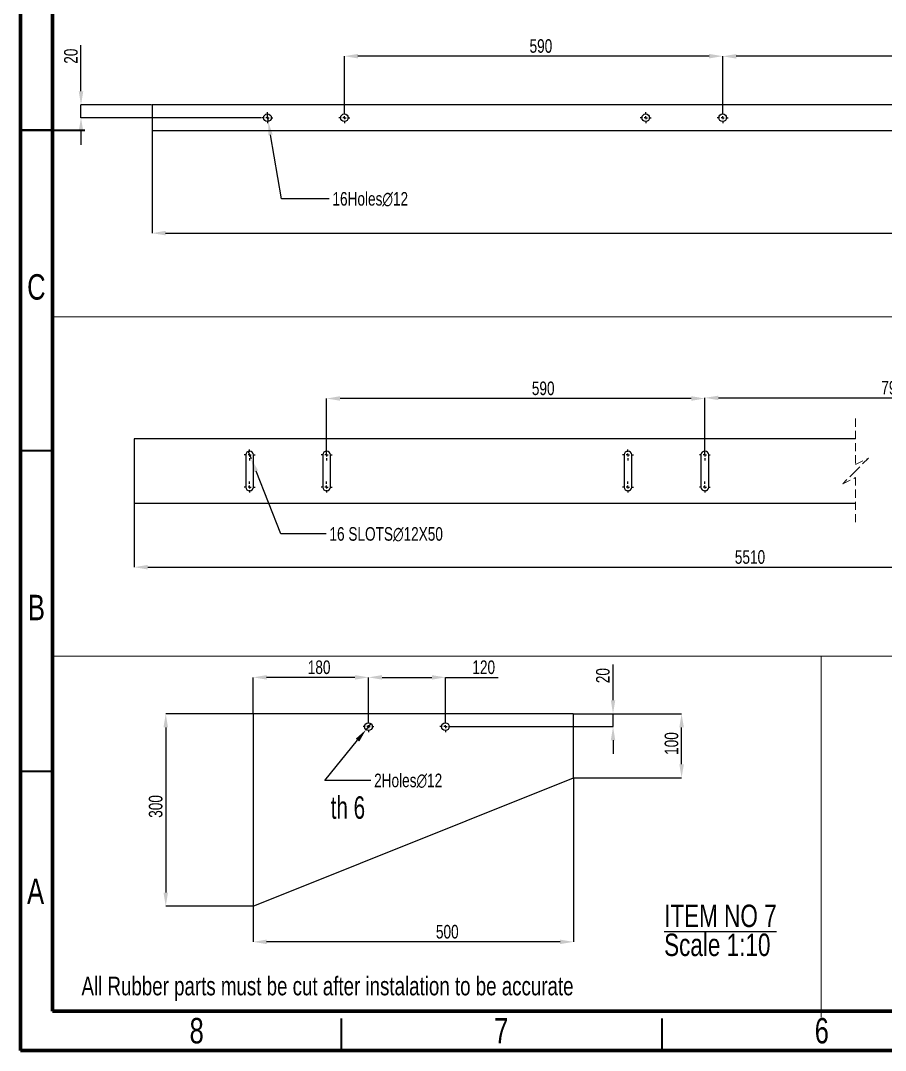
# Model space of a CAD drawing. Header units: millimetres. Extents: x 41 to 1868, y -696 to 319.
# Drawn here: x 46.3 to 181.2, y -316.7 to -156.1 of the extents above; entities that cross this region are included whole.
import ezdxf

# ---------------------------------------------------------------- set-up
doc = ezdxf.new("R2010")
doc.units = ezdxf.units.MM
doc.header["$PDSIZE"] = -1
doc.linetypes.add('HIDDEN', pattern=[1.905, 1.27, -0.635])
doc.layers.add('FORMAT', color=7, linetype='Continuous')
doc.styles.add('SLDTEXTSTYLE0', font='TXT', dxfattribs={"width": 0.75})
doc.styles.add('SLDTEXTSTYLE10', font='TXT', dxfattribs={"width": 0.6875})
doc.dimstyles.new('SLDDIMSTYLE17', dxfattribs={"dimtxt": 2.116667, "dimasz": 2.116667, "dimexe": 0, "dimexo": 0.625, "dimgap": 0.529167, "dimtad": 1, "dimdec": 0, "dimlfac": 10, "dimrnd": 1e-09, "dimzin": 12, "dimtxsty": 'SLDTEXTSTYLE0', "dimsah": 1, "dimcen": 2.5, "dimazin": 3, "dimtfac": 1, "dimtdec": 0, "dimtmove": 0, "dimatfit": 3, "dimfrac": 2, "dimtzin": 12})
doc.dimstyles.new('SLDDIMSTYLE18', dxfattribs={"dimtxt": 2.116667, "dimasz": 2.116667, "dimexe": 0, "dimexo": 0.625, "dimgap": 0.529167, "dimtad": 1, "dimdec": 0, "dimlfac": 10, "dimrnd": 1e-09, "dimzin": 12, "dimtxsty": 'SLDTEXTSTYLE0', "dimblk1": 'NONE', "dimsah": 1, "dimcen": 0, "dimazin": 3, "dimtfac": 1, "dimtdec": 0, "dimtmove": 0, "dimatfit": 3, "dimldrblk": 'NONE', "dimfrac": 2, "dimtzin": 12})
doc.dimstyles.new('SLDDIMSTYLE20', dxfattribs={"dimtxt": 2.116667, "dimasz": 2.116667, "dimexe": 0, "dimexo": 0.625, "dimgap": 0.529167, "dimtad": 1, "dimdec": 0, "dimlfac": 10, "dimrnd": 1e-09, "dimzin": 12, "dimtxsty": 'SLDTEXTSTYLE0', "dimblk1": 'NONE', "dimsah": 1, "dimcen": 0, "dimazin": 3, "dimtfac": 1, "dimtdec": 0, "dimtmove": 0, "dimatfit": 3, "dimldrblk": 'NONE', "dimfrac": 2, "dimtzin": 12})
doc.dimstyles.new('SLDDIMSTYLE4', dxfattribs={"dimtxt": 2.116667, "dimasz": 2.116667, "dimexe": 0, "dimexo": 0.625, "dimgap": 0.529167, "dimtad": 1, "dimdec": 0, "dimlfac": 10, "dimrnd": 1e-09, "dimzin": 12, "dimtxsty": 'SLDTEXTSTYLE0', "dimsah": 1, "dimcen": 2.5, "dimazin": 3, "dimtfac": 1, "dimtdec": 0, "dimtmove": 0, "dimatfit": 0, "dimfrac": 2, "dimtzin": 12})

# ---------------------------------------------------------------- blocks, each defined once
blk = doc.blocks.new('SW_NOTE_0_41')
at = {"layer": 'FORMAT', "color": 0, "char_height": 3.5, "attachment_point": 1, "style": 'SLDTEXTSTYLE0'}
for s, insert in [('\\LITEM NO 7', (0, 4.51)), ('Scale 1:10', (0, -0.01))]:
    blk.add_mtext(s, dxfattribs=dict(at, insert=insert))
blk = doc.blocks.new('*D820')
at = {"layer": 'Defpoints', "color": 0}
for p in [(66.84, -173.21), (316.89, -173.21), (316.89, -189.21)]:
    blk.add_point(p, dxfattribs=at)
at = {"layer": 'FORMAT', "color": 0, "lineweight": -2}
for p, q in [((66.84, -173.27), (66.84, -189.21)), ((316.89, -173.27), (316.89, -189.21)), ((68.96, -189.21), (314.77, -189.21))]:
    blk.add_line(p, q, dxfattribs=at)
at = {"layer": 'FORMAT', "color": 0}
for points in [[(68.96, -188.85), (68.96, -189.56), (66.84, -189.21)], [(314.77, -188.85), (314.77, -189.56), (316.89, -189.21)]]:
    blk.add_solid(points, dxfattribs=at)
at = {"layer": 'FORMAT', "color": 0, "insert": (204.74, -186.56), "char_height": 2.117, "attachment_point": 2, "style": 'SLDTEXTSTYLE0'}
blk.add_mtext('\\A1;5510', dxfattribs=at)
blk = doc.blocks.new('*D824')
at = {"layer": 'Defpoints', "color": 0}
for p in [(96.84, -161.61), (96.84, -170.36), (155.84, -170.36)]:
    blk.add_point(p, dxfattribs=at)
at = {"layer": 'FORMAT', "color": 0, "lineweight": -2}
for p, q in [((96.84, -170.29), (96.84, -161.61)), ((153.73, -161.61), (98.96, -161.61)), ((155.84, -170.29), (155.84, -161.61))]:
    blk.add_line(p, q, dxfattribs=at)
at = {"layer": 'FORMAT', "color": 0}
for points in [[(98.96, -161.25), (98.96, -161.96), (96.84, -161.61)], [(153.73, -161.25), (153.73, -161.96), (155.84, -161.61)]]:
    blk.add_solid(points, dxfattribs=at)
at = {"layer": 'FORMAT', "color": 0, "insert": (127.49, -158.96), "char_height": 2.117, "attachment_point": 2, "style": 'SLDTEXTSTYLE0'}
blk.add_mtext('\\A1;590', dxfattribs=at)
blk = doc.blocks.new('*D825')
at = {"layer": 'Defpoints', "color": 0}
for p in [(84.74, -170.62), (84.95, -171.8)]:
    blk.add_point(p, dxfattribs=at)
at = {"layer": 'FORMAT', "color": 0, "lineweight": -2}
for p, q in [((84.74, -170.62), (84.95, -171.8)), ((87.02, -183.86), (85.3, -173.88)), ((94.45, -183.86), (87.02, -183.86))]:
    blk.add_line(p, q, dxfattribs=at)
at = {"layer": 'FORMAT', "color": 0}
blk.add_solid([(85.65, -173.82), (84.96, -173.94), (84.95, -171.8)], dxfattribs=at)
at = {"layer": 'FORMAT', "color": 0, "insert": (94.98, -182.8), "char_height": 2.1167, "attachment_point": 1, "style": 'SLDTEXTSTYLE0'}
blk.add_mtext('\\A1;16Holes∅12', dxfattribs=at)
blk = doc.blocks.new('_None')
blk = doc.blocks.new('*D826')
at = {"layer": 'Defpoints', "color": 0}
for p in [(55.76, -169.21), (66.84, -169.21), (83.99, -171.21)]:
    blk.add_point(p, dxfattribs=at)
at = {"layer": 'FORMAT', "color": 0, "lineweight": -2}
for p, q in [((55.76, -167.09), (55.76, -159.89)), ((66.78, -169.21), (55.76, -169.21)), ((55.76, -171.21), (55.76, -169.21)), ((83.93, -171.21), (55.76, -171.21)), ((55.76, -173.32), (55.76, -175.44))]:
    blk.add_line(p, q, dxfattribs=at)
at = {"layer": 'FORMAT', "color": 0}
for points in [[(55.41, -167.09), (56.12, -167.09), (55.76, -169.21)], [(55.41, -173.32), (56.12, -173.32), (55.76, -171.21)]]:
    blk.add_solid(points, dxfattribs=at)
at = {"layer": 'FORMAT', "color": 0, "insert": (53.12, -161.61), "char_height": 2.117, "attachment_point": 2, "rotation": 90, "style": 'SLDTEXTSTYLE0'}
blk.add_mtext('\\A1;20', dxfattribs=at)
blk = doc.blocks.new('*D828')
at = {"layer": 'Defpoints', "color": 0}
for p in [(155.84, -161.63), (155.84, -170.36), (249.89, -171.21)]:
    blk.add_point(p, dxfattribs=at)
at = {"layer": 'FORMAT', "color": 0, "lineweight": -2}
for p, q in [((155.84, -170.29), (155.84, -161.63)), ((247.77, -161.63), (157.96, -161.63)), ((249.89, -171.14), (249.89, -161.63))]:
    blk.add_line(p, q, dxfattribs=at)
at = {"layer": 'FORMAT', "color": 0}
for points in [[(157.96, -161.28), (157.96, -161.99), (155.84, -161.63)], [(247.77, -161.28), (247.77, -161.99), (249.89, -161.63)]]:
    blk.add_solid(points, dxfattribs=at)
at = {"layer": 'FORMAT', "color": 0, "insert": (203.81, -158.99), "char_height": 2.1167, "attachment_point": 2, "style": 'SLDTEXTSTYLE0'}
blk.add_mtext('\\A1;790X5=3950', dxfattribs=at)
blk = doc.blocks.new('SW_CENTERMARKSYMBOL_48')
at = {"layer": 'FORMAT', "color": 0}
for p, q in [((-0.5, 0), (-0.85, 0)), ((0, 0), (-0.25, 0)), ((0, 0.5), (0, 0.85)), ((0, 0), (0, 0.25)), ((0, 0), (0, -0.25)), ((0, 0), (0.25, 0)), ((0.5, 0), (0.85, 0)), ((0, -0.5), (0, -0.85))]:
    blk.add_line(p, q, dxfattribs=at)
blk = doc.blocks.new('SW_CENTERMARKSYMBOL_49')
at = {"layer": 'FORMAT', "color": 0}
for p, q in [((-0.5, 0), (-0.85, 0)), ((0, 0), (-0.25, 0)), ((0, 0.5), (0, 0.85)), ((0, 0), (0, 0.25)), ((0, 0), (0, -0.25)), ((0, 0), (0.25, 0)), ((0.5, 0), (0.85, 0)), ((0, -0.5), (0, -0.85))]:
    blk.add_line(p, q, dxfattribs=at)
blk = doc.blocks.new('SW_CENTERMARKSYMBOL_52')
at = {"layer": 'FORMAT', "color": 0}
for p, q in [((-0.5, 0), (-0.85, 0)), ((0, 0), (-0.25, 0)), ((0, 0.5), (0, 0.85)), ((0, 0), (0, 0.25)), ((0, 0), (0, -0.25)), ((0, 0), (0.25, 0)), ((0.5, 0), (0.85, 0)), ((0, -0.5), (0, -0.85))]:
    blk.add_line(p, q, dxfattribs=at)
blk = doc.blocks.new('SW_CENTERMARKSYMBOL_53')
at = {"layer": 'FORMAT', "color": 0}
for p, q in [((-0.5, 0), (-0.85, 0)), ((0, 0), (-0.25, 0)), ((0, 0.5), (0, 0.85)), ((0, 0), (0, 0.25)), ((0, 0), (0, -0.25)), ((0, 0), (0.25, 0)), ((0.5, 0), (0.85, 0)), ((0, -0.5), (0, -0.85))]:
    blk.add_line(p, q, dxfattribs=at)
blk = doc.blocks.new('*D832')
at = {"layer": 'Defpoints', "color": 0}
for p in [(94.06, -215), (94.06, -223.81), (153.06, -223.81)]:
    blk.add_point(p, dxfattribs=at)
at = {"layer": 'FORMAT', "color": 0, "lineweight": -2}
for p, q in [((94.06, -223.74), (94.06, -215)), ((150.94, -215), (96.18, -215)), ((153.06, -223.74), (153.06, -215))]:
    blk.add_line(p, q, dxfattribs=at)
at = {"layer": 'FORMAT', "color": 0}
for points in [[(96.18, -214.64), (96.18, -215.35), (94.06, -215)], [(150.94, -214.64), (150.94, -215.35), (153.06, -215)]]:
    blk.add_solid(points, dxfattribs=at)
at = {"layer": 'FORMAT', "color": 0, "insert": (127.85, -212.35), "char_height": 2.117, "attachment_point": 2, "style": 'SLDTEXTSTYLE0'}
blk.add_mtext('\\A1;590', dxfattribs=at)
blk = doc.blocks.new('*D833')
at = {"layer": 'Defpoints', "color": 0}
for p in [(81.84, -223.25), (82.28, -224.36)]:
    blk.add_point(p, dxfattribs=at)
at = {"layer": 'FORMAT', "color": 0, "lineweight": -2}
for p, q in [((81.84, -223.25), (82.28, -224.36)), ((86.92, -236.12), (83.06, -226.33)), ((93.98, -236.12), (86.92, -236.12))]:
    blk.add_line(p, q, dxfattribs=at)
at = {"layer": 'FORMAT', "color": 0}
blk.add_solid([(83.38, -226.2), (82.73, -226.46), (82.28, -224.36)], dxfattribs=at)
at = {"layer": 'FORMAT', "color": 0, "insert": (94.51, -235.06), "char_height": 2.1167, "attachment_point": 1, "style": 'SLDTEXTSTYLE0'}
blk.add_mtext('\\A1;16 SLOTS∅12X50', dxfattribs=at)
blk = doc.blocks.new('*D834')
at = {"layer": 'Defpoints', "color": 0}
for p in [(64.06, -231.31), (289.22, -231.31), (289.22, -241.31)]:
    blk.add_point(p, dxfattribs=at)
at = {"layer": 'FORMAT', "color": 0, "lineweight": -2}
for p, q in [((64.06, -231.37), (64.06, -241.31)), ((289.22, -231.37), (289.22, -241.31)), ((66.18, -241.31), (287.1, -241.31))]:
    blk.add_line(p, q, dxfattribs=at)
at = {"layer": 'FORMAT', "color": 0}
for points in [[(66.18, -240.95), (66.18, -241.66), (64.06, -241.31)], [(287.1, -240.95), (287.1, -241.66), (289.22, -241.31)]]:
    blk.add_solid(points, dxfattribs=at)
at = {"layer": 'FORMAT', "color": 0, "insert": (160.1, -238.66), "char_height": 2.117, "attachment_point": 2, "style": 'SLDTEXTSTYLE0'}
blk.add_mtext('\\A1;5510', dxfattribs=at)
blk = doc.blocks.new('*D835')
at = {"layer": 'Defpoints', "color": 0}
for p in [(222.22, -214.9), (153.06, -223.81), (222.22, -223.81)]:
    blk.add_point(p, dxfattribs=at)
at = {"layer": 'FORMAT', "color": 0, "lineweight": -2}
for p, q in [((153.06, -223.74), (153.06, -214.9)), ((155.18, -214.9), (220.1, -214.9)), ((222.22, -223.74), (222.22, -214.9))]:
    blk.add_line(p, q, dxfattribs=at)
at = {"layer": 'FORMAT', "color": 0}
for points in [[(155.18, -214.55), (155.18, -215.25), (153.06, -214.9)], [(220.1, -214.55), (220.1, -215.25), (222.22, -214.9)]]:
    blk.add_solid(points, dxfattribs=at)
at = {"layer": 'FORMAT', "color": 0, "insert": (186.63, -212.25), "char_height": 2.1167, "attachment_point": 2, "style": 'SLDTEXTSTYLE0'}
blk.add_mtext('\\A1;790X5=3950', dxfattribs=at)
blk = doc.blocks.new('SW_CENTERMARKSYMBOL_54')
at = {"layer": 'FORMAT', "color": 0}
for p, q in [((-0.5, 5), (-0.85, 5)), ((0, 5), (-0.25, 5)), ((0, 5.5), (0, 5.85)), ((0, 5), (0, 5.25)), ((0, 5), (0, 4.75)), ((0, 5), (0.25, 5)), ((0.5, 5), (0.85, 5)), ((0, 4.5), (0, 4.15)), ((-0.5, 0), (-0.85, 0)), ((0, 0), (-0.25, 0)), ((0, 0.5), (0, 0.85)), ((0, 0), (0, 0.25)), ((0, 0), (0, -0.25)), ((0, 0), (0.25, 0)), ((0.5, 0), (0.85, 0)), ((0, -0.5), (0, -0.85))]:
    blk.add_line(p, q, dxfattribs=at)
blk = doc.blocks.new('SW_CENTERMARKSYMBOL_55')
at = {"layer": 'FORMAT', "color": 0}
for p, q in [((-0.5, 5), (-0.85, 5)), ((0, 5), (-0.25, 5)), ((0, 5.5), (0, 5.85)), ((0, 5), (0, 5.25)), ((0, 5), (0, 4.75)), ((0, 5), (0.25, 5)), ((0.5, 5), (0.85, 5)), ((0, 4.5), (0, 4.15)), ((-0.5, 0), (-0.85, 0)), ((0, 0), (-0.25, 0)), ((0, 0.5), (0, 0.85)), ((0, 0), (0, 0.25)), ((0, 0), (0, -0.25)), ((0, 0), (0.25, 0)), ((0.5, 0), (0.85, 0)), ((0, -0.5), (0, -0.85))]:
    blk.add_line(p, q, dxfattribs=at)
blk = doc.blocks.new('SW_CENTERMARKSYMBOL_56')
at = {"layer": 'FORMAT', "color": 0}
for p, q in [((-0.5, 5), (-0.85, 5)), ((0, 5), (-0.25, 5)), ((0, 5.5), (0, 5.85)), ((0, 5), (0, 5.25)), ((0, 5), (0, 4.75)), ((0, 5), (0.25, 5)), ((0.5, 5), (0.85, 5)), ((0, 4.5), (0, 4.15)), ((-0.5, 0), (-0.85, 0)), ((0, 0), (-0.25, 0)), ((0, 0.5), (0, 0.85)), ((0, 0), (0, 0.25)), ((0, 0), (0, -0.25)), ((0, 0), (0.25, 0)), ((0.5, 0), (0.85, 0)), ((0, -0.5), (0, -0.85))]:
    blk.add_line(p, q, dxfattribs=at)
blk = doc.blocks.new('SW_CENTERMARKSYMBOL_57')
at = {"layer": 'FORMAT', "color": 0}
for p, q in [((-0.5, 5), (-0.85, 5)), ((0, 5), (-0.25, 5)), ((0, 5.5), (0, 5.85)), ((0, 5), (0, 5.25)), ((0, 5), (0, 4.75)), ((0, 5), (0.25, 5)), ((0.5, 5), (0.85, 5)), ((0, 4.5), (0, 4.15)), ((-0.5, 0), (-0.85, 0)), ((0, 0), (-0.25, 0)), ((0, 0.5), (0, 0.85)), ((0, 0), (0, 0.25)), ((0, 0), (0, -0.25)), ((0, 0), (0.25, 0)), ((0.5, 0), (0.85, 0)), ((0, -0.5), (0, -0.85))]:
    blk.add_line(p, q, dxfattribs=at)
blk = doc.blocks.new('*D855')
at = {"layer": 'Defpoints', "color": 0}
for p in [(82.6, -264.17), (68.98, -294.17), (82.6, -294.17)]:
    blk.add_point(p, dxfattribs=at)
at = {"layer": 'FORMAT', "color": 0, "lineweight": -2}
for p, q in [((82.54, -264.17), (68.98, -264.17)), ((68.98, -266.29), (68.98, -292.05)), ((82.54, -294.17), (68.98, -294.17))]:
    blk.add_line(p, q, dxfattribs=at)
at = {"layer": 'FORMAT', "color": 0}
for points in [[(68.63, -266.29), (69.33, -266.29), (68.98, -264.17)], [(68.63, -292.05), (69.33, -292.05), (68.98, -294.17)]]:
    blk.add_solid(points, dxfattribs=at)
at = {"layer": 'FORMAT', "color": 0, "insert": (66.34, -278.62), "char_height": 2.117, "attachment_point": 2, "rotation": 90, "style": 'SLDTEXTSTYLE0'}
blk.add_mtext('\\A1;300', dxfattribs=at)
blk = doc.blocks.new('*D856')
at = {"layer": 'Defpoints', "color": 0}
for p in [(132.6, -274.17), (82.6, -294.17), (82.6, -299.74)]:
    blk.add_point(p, dxfattribs=at)
at = {"layer": 'FORMAT', "color": 0, "lineweight": -2}
for p, q in [((132.6, -274.23), (132.6, -299.74)), ((82.6, -294.23), (82.6, -299.74)), ((130.48, -299.74), (84.71, -299.74))]:
    blk.add_line(p, q, dxfattribs=at)
at = {"layer": 'FORMAT', "color": 0}
for points in [[(84.71, -299.39), (84.71, -300.09), (82.6, -299.74)], [(130.48, -299.39), (130.48, -300.09), (132.6, -299.74)]]:
    blk.add_solid(points, dxfattribs=at)
at = {"layer": 'FORMAT', "color": 0, "insert": (112.89, -297.1), "char_height": 2.117, "attachment_point": 2, "style": 'SLDTEXTSTYLE0'}
blk.add_mtext('\\A1;500', dxfattribs=at)
blk = doc.blocks.new('*D857')
at = {"layer": 'Defpoints', "color": 0}
for p in [(82.6, -258.49), (82.6, -264.17), (100.6, -265.32)]:
    blk.add_point(p, dxfattribs=at)
at = {"layer": 'FORMAT', "color": 0, "lineweight": -2}
for p, q in [((82.6, -264.11), (82.6, -258.49)), ((98.48, -258.49), (84.71, -258.49)), ((100.6, -265.26), (100.6, -258.49))]:
    blk.add_line(p, q, dxfattribs=at)
at = {"layer": 'FORMAT', "color": 0}
for points in [[(84.71, -258.14), (84.71, -258.84), (82.6, -258.49)], [(98.48, -258.14), (98.48, -258.84), (100.6, -258.49)]]:
    blk.add_solid(points, dxfattribs=at)
at = {"layer": 'FORMAT', "color": 0, "insert": (92.9, -255.85), "char_height": 2.117, "attachment_point": 2, "style": 'SLDTEXTSTYLE0'}
blk.add_mtext('\\A1;180', dxfattribs=at)
blk = doc.blocks.new('*D858')
at = {"layer": 'Defpoints', "color": 0}
for p in [(112.6, -258.49), (100.6, -265.32), (112.6, -265.32)]:
    blk.add_point(p, dxfattribs=at)
at = {"layer": 'FORMAT', "color": 0, "lineweight": -2}
for p, q in [((100.6, -265.26), (100.6, -258.49)), ((102.71, -258.49), (110.48, -258.49)), ((112.6, -265.26), (112.6, -258.49)), ((112.6, -258.49), (120.82, -258.49))]:
    blk.add_line(p, q, dxfattribs=at)
at = {"layer": 'FORMAT', "color": 0}
for points in [[(102.71, -258.14), (102.71, -258.84), (100.6, -258.49)], [(110.48, -258.14), (110.48, -258.84), (112.6, -258.49)]]:
    blk.add_solid(points, dxfattribs=at)
at = {"layer": 'FORMAT', "color": 0, "insert": (118.57, -255.85), "char_height": 2.117, "attachment_point": 2, "style": 'SLDTEXTSTYLE0'}
blk.add_mtext('\\A1;120', dxfattribs=at)
blk = doc.blocks.new('*D859')
at = {"layer": 'Defpoints', "color": 0}
for p in [(132.6, -264.17), (138.74, -264.17), (113.45, -266.17)]:
    blk.add_point(p, dxfattribs=at)
at = {"layer": 'FORMAT', "color": 0, "lineweight": -2}
for p, q in [((138.74, -262.05), (138.74, -256.5)), ((132.66, -264.17), (138.74, -264.17)), ((138.74, -266.17), (138.74, -264.17)), ((113.51, -266.17), (138.74, -266.17)), ((138.74, -268.29), (138.74, -270.4))]:
    blk.add_line(p, q, dxfattribs=at)
at = {"layer": 'FORMAT', "color": 0}
for points in [[(138.39, -262.05), (139.09, -262.05), (138.74, -264.17)], [(138.39, -268.29), (139.09, -268.29), (138.74, -266.17)]]:
    blk.add_solid(points, dxfattribs=at)
at = {"layer": 'FORMAT', "color": 0, "insert": (136.09, -258.22), "char_height": 2.117, "attachment_point": 2, "rotation": 90, "style": 'SLDTEXTSTYLE0'}
blk.add_mtext('\\A1;20', dxfattribs=at)
blk = doc.blocks.new('*D860')
at = {"layer": 'Defpoints', "color": 0}
for p in [(100.98, -265.71), (100.22, -266.64)]:
    blk.add_point(p, dxfattribs=at)
at = {"layer": 'FORMAT', "color": 0, "lineweight": -2}
for p, q in [((100.98, -265.71), (100.22, -266.64)), ((93.77, -274.56), (98.88, -268.28)), ((100.95, -274.56), (93.77, -274.56))]:
    blk.add_line(p, q, dxfattribs=at)
at = {"layer": 'FORMAT', "color": 0}
blk.add_solid([(98.61, -268.06), (99.16, -268.5), (100.22, -266.64)], dxfattribs=at)
at = {"layer": 'FORMAT', "color": 0, "insert": (101.48, -273.5), "char_height": 2.1167, "attachment_point": 1, "style": 'SLDTEXTSTYLE0'}
blk.add_mtext('\\A1;2Holes∅12', dxfattribs=at)
blk = doc.blocks.new('*D861')
at = {"layer": 'Defpoints', "color": 0}
for p in [(132.6, -264.17), (149.43, -264.17), (132.6, -274.17)]:
    blk.add_point(p, dxfattribs=at)
at = {"layer": 'FORMAT', "color": 0, "lineweight": -2}
for p, q in [((132.66, -264.17), (149.43, -264.17)), ((149.43, -272.05), (149.43, -266.29)), ((132.66, -274.17), (149.43, -274.17))]:
    blk.add_line(p, q, dxfattribs=at)
at = {"layer": 'FORMAT', "color": 0}
for points in [[(149.08, -266.29), (149.79, -266.29), (149.43, -264.17)], [(149.08, -272.05), (149.79, -272.05), (149.43, -274.17)]]:
    blk.add_solid(points, dxfattribs=at)
at = {"layer": 'FORMAT', "color": 0, "insert": (146.79, -268.81), "char_height": 2.117, "attachment_point": 2, "rotation": 90, "style": 'SLDTEXTSTYLE0'}
blk.add_mtext('\\A1;100', dxfattribs=at)
blk = doc.blocks.new('SW_CENTERMARKSYMBOL_64')
at = {"layer": 'FORMAT', "color": 0}
for p, q in [((-0.5, 0), (-0.85, 0)), ((0, 0), (-0.25, 0)), ((0, 0.5), (0, 0.85)), ((0, 0), (0, 0.25)), ((0, 0), (0, -0.25)), ((0, 0), (0.25, 0)), ((0.5, 0), (0.85, 0)), ((0, -0.5), (0, -0.85))]:
    blk.add_line(p, q, dxfattribs=at)
blk = doc.blocks.new('SW_CENTERMARKSYMBOL_65')
at = {"layer": 'FORMAT', "color": 0}
for p, q in [((-0.5, 0), (-0.85, 0)), ((0, 0), (-0.25, 0)), ((0, 0.5), (0, 0.85)), ((0, 0), (0, 0.25)), ((0, 0), (0, -0.25)), ((0, 0), (0.25, 0)), ((0.5, 0), (0.85, 0)), ((0, -0.5), (0, -0.85))]:
    blk.add_line(p, q, dxfattribs=at)

msp = doc.modelspace()

# ---------------------------------------------------------------- linework, layer by layer
at = {"color": 7, "linetype": 'Continuous', "lineweight": 70}
for p, q in [((46.3414, -316.6693), (46.3414, -29.6693)), ((51.3414, -310.5358), (51.3414, -33.5358)), ((440.7439, -310.5358), (51.3414, -310.5358)), ((446.3414, -316.6693), (46.3414, -316.6693))]:
    msp.add_line(p, q, dxfattribs=at)
at = {"color": 7, "linetype": 'Continuous', "lineweight": 25}
for p, q in [((194.3316, -169.207), (66.8439, -169.207)), ((66.8439, -169.207), (66.8439, -173.207)), ((66.8439, -173.207), (194.3316, -173.207)), ((64.0588, -221.3067), (64.0588, -222.6067)), ((176.5687, -221.3067), (64.0588, -221.3067)), ((64.0588, -222.6067), (64.0588, -231.3067)), ((81.4588, -223.8067), (81.4588, -228.8067)), ((82.6588, -228.8067), (82.6588, -223.8067)), ((93.4588, -223.8067), (93.4588, -228.8067)), ((94.6588, -228.8067), (94.6588, -223.8067)), ((140.4588, -223.8067), (140.4588, -228.8067)), ((141.6588, -228.8067), (141.6588, -223.8067)), ((152.4588, -223.8067), (152.4588, -228.8067)), ((153.6588, -228.8067), (153.6588, -223.8067)), ((64.0588, -231.3067), (176.5687, -231.3067)), ((82.5983, -264.1716), (82.5983, -294.1716)), ((132.5983, -264.1716), (82.5983, -264.1716)), ((132.5983, -274.1716), (132.5983, -264.1716)), ((82.5983, -294.1716), (132.5983, -274.1716))]:
    msp.add_line(p, q, dxfattribs=at)
at = {"color": 7, "linetype": 'Continuous', "lineweight": 35}
for p, q in [((46.3404, -173.1693), (56.3424, -173.1693)), ((51.3414, -173.1693), (46.3414, -173.1693)), ((51.3414, -223.1693), (46.3414, -223.1693)), ((51.3414, -273.1693), (46.3414, -273.1693)), ((96.3414, -311.6693), (96.3414, -316.6693)), ((146.3414, -311.6693), (146.3414, -316.6693))]:
    msp.add_line(p, q, dxfattribs=at)
at = {"color": 7, "linetype": 'Continuous', "lineweight": 18}
for p, q in [((51.3442, -202.2503), (349.2189, -202.2503)), ((349.2254, -255.2037), (51.454, -255.2037)), ((171.178, -255.2037), (171.178, -311.5074))]:
    msp.add_line(p, q, dxfattribs=at)
at = {"color": 7, "linetype": 'HIDDEN', "lineweight": 18}
for p, q in [((176.5687, -218.1317), (176.5687, -225.3067)), ((176.5687, -225.3067), (178.5687, -224.3067)), ((178.5687, -224.3067), (176.5687, -226.3067)), ((176.5687, -226.3067), (174.5687, -228.3067)), ((174.5687, -228.3067), (176.5687, -227.3067)), ((176.5687, -227.3067), (176.5687, -234.4817))]:
    msp.add_line(p, q, dxfattribs=at)
at = {"color": 7, "linetype": 'Continuous', "lineweight": 25}
for centre in [(84.8439, -171.207), (96.8439, -171.207), (143.8439, -171.207), (155.8439, -171.207), (100.5983, -266.1716), (112.5983, -266.1716)]:
    msp.add_circle(centre, 0.6, dxfattribs=at)
for centre, start, end in [((82.0588, -223.8067), 0.000409, 179.999591), ((94.0588, -223.8067), 0.000409, 179.999591), ((141.0588, -223.8067), 0.000409, 179.999591), ((153.0588, -223.8067), 0.000409, 179.999591), ((82.0588, -228.8067), 180.000409, 359.999591), ((94.0588, -228.8067), 180.000409, 359.999591), ((141.0588, -228.8067), 180.000409, 359.999591), ((153.0588, -228.8067), 180.000409, 359.999591)]:
    msp.add_arc(centre, 0.6, start, end, dxfattribs=at)

# ---------------------------------------------------------------- block references
at = {"layer": 'FORMAT'}
for name, p in [('SW_CENTERMARKSYMBOL_53', (84.8439, -171.207)), ('SW_CENTERMARKSYMBOL_52', (96.844, -171.207)), ('SW_CENTERMARKSYMBOL_49', (143.8439, -171.207)), ('SW_CENTERMARKSYMBOL_48', (155.8439, -171.207)), ('SW_CENTERMARKSYMBOL_54', (82.0588, -228.8067)), ('SW_CENTERMARKSYMBOL_55', (94.0588, -228.8067)), ('SW_CENTERMARKSYMBOL_56', (141.0588, -228.8067)), ('SW_CENTERMARKSYMBOL_57', (153.0588, -228.8067)), ('SW_CENTERMARKSYMBOL_64', (100.5983, -266.1716)), ('SW_CENTERMARKSYMBOL_65', (112.5983, -266.1716)), ('SW_NOTE_0_41', (146.7042, -298.4439))]:
    msp.add_blockref(name, p, dxfattribs=at)

# ---------------------------------------------------------------- texts
at = {"color": 7, "linetype": 'Continuous', "lineweight": 0, "char_height": 3.9688, "attachment_point": 2, "style": 'SLDTEXTSTYLE0'}
for s, insert in [('C', (48.8001, -195.6091)), ('B', (48.812, -245.6091)), ('A', (48.6811, -289.8591)), ('8', (73.8014, -311.6091)), ('6', (171.3014, -311.6091)), ('7', (121.3014, -311.6091))]:
    msp.add_mtext(s, dxfattribs=dict(at, insert=insert))
at = {"layer": 'FORMAT', "attachment_point": 1}
for s, insert, char_height, style in [('th 6', (94.7027, -277.0414), 3.5, 'SLDTEXTSTYLE10'), ('All Rubber parts must be cut after instalation to be accurate', (55.8387, -305.1705), 2.910417, 'SLDTEXTSTYLE0')]:
    msp.add_mtext(s, dxfattribs=dict(at, insert=insert, char_height=char_height, style=style))

# ---------------------------------------------------------------- dimensions: what is measured, and where the dimension line sits
at = {"layer": 'FORMAT'}
for base, p1, p2, picture, middle in [((96.8439, -161.6075), (155.8439, -170.357), (96.8439, -170.357), '*D824', (127.494, -161.6075)), ((94.0588, -214.996), (153.0588, -223.8067), (94.0588, -223.8067), '*D832', (127.8511, -214.996)), ((82.5983, -258.4917), (100.5983, -265.3216), (82.5983, -264.1716), '*D857', (92.904, -258.4917)), ((112.5983, -258.4917), (100.5983, -265.3216), (112.5983, -265.3216), '*D858', (118.5671, -258.4917)), ((82.5983, -299.7416), (132.5983, -274.1716), (82.5983, -294.1716), '*D856', (112.8859, -299.7416))]:
    dim = msp.add_linear_dim(base=base, p1=p1, p2=p2, dimstyle='SLDDIMSTYLE17', dxfattribs=at)
    dim.commit()
    dim.dimension.update_dxf_attribs({"geometry": picture, "text_midpoint": middle, "dimtype": 160})
for base, p1, p2, text, picture, middle in [((155.8439, -161.633), (249.8857, -171.207), (155.8439, -170.357), '790X5=3950', '*D828', (203.8101, -161.633)), ((316.8857, -189.207), (66.8439, -173.207), (316.8857, -173.207), '5510', '*D820', (204.7371, -189.207)), ((222.2212, -214.8979), (153.0588, -223.8067), (222.2212, -223.8067), '790X5=3950', '*D835', (186.6349, -214.8979)), ((289.2212, -241.3067), (64.0588, -231.3067), (289.2212, -231.3067), '5510', '*D834', (160.1013, -241.3067))]:
    dim = msp.add_linear_dim(base=base, p1=p1, p2=p2, text=text, dimstyle='SLDDIMSTYLE17', dxfattribs=at)
    dim.commit()
    dim.dimension.update_dxf_attribs({"geometry": picture, "text_midpoint": middle, "dimtype": 160})
for base, p1, p2, dimstyle, picture, middle in [((55.7632, -169.207), (83.9939, -171.207), (66.8439, -169.207), 'SLDDIMSTYLE4', '*D826', (55.7632, -161.6075)), ((138.7382, -264.1716), (113.4483, -266.1716), (132.5983, -264.1716), 'SLDDIMSTYLE4', '*D859', (138.7382, -258.2185)), ((68.9815, -294.1716), (82.5983, -264.1716), (82.5983, -294.1716), 'SLDDIMSTYLE17', '*D855', (68.9815, -278.6249)), ((149.4339, -264.1716), (132.5983, -274.1716), (132.5983, -264.1716), 'SLDDIMSTYLE4', '*D861', (149.4339, -268.8137))]:
    dim = msp.add_linear_dim(base=base, p1=p1, p2=p2, angle=90, dimstyle=dimstyle, dxfattribs=at)
    dim.commit()
    dim.dimension.update_dxf_attribs({"geometry": picture, "text_midpoint": middle, "dimtype": 160})
for p1, p2, text, dimstyle, picture, middle in [((84.7423, -170.6157), (84.9456, -171.7983), '16Holes<>', 'SLDDIMSTYLE20', '*D825', (101.7285, -183.861)), ((81.8385, -223.2486), (82.279, -224.3648), '16 SLOTS<>X50', 'SLDDIMSTYLE18', '*D833', (104.6944, -236.1199)), ((100.9771, -265.7063), (100.2195, -266.6369), '2Holes<>', 'SLDDIMSTYLE20', '*D860', (107.6956, -274.5614))]:
    dim = msp.add_diameter_dim_2p(p1=p1, p2=p2, text=text, dimstyle=dimstyle, dxfattribs=at)
    dim.commit()
    dim.dimension.update_dxf_attribs({"geometry": picture, "text_midpoint": middle, "dimtype": 163})

doc.saveas('drawing.dxf')
